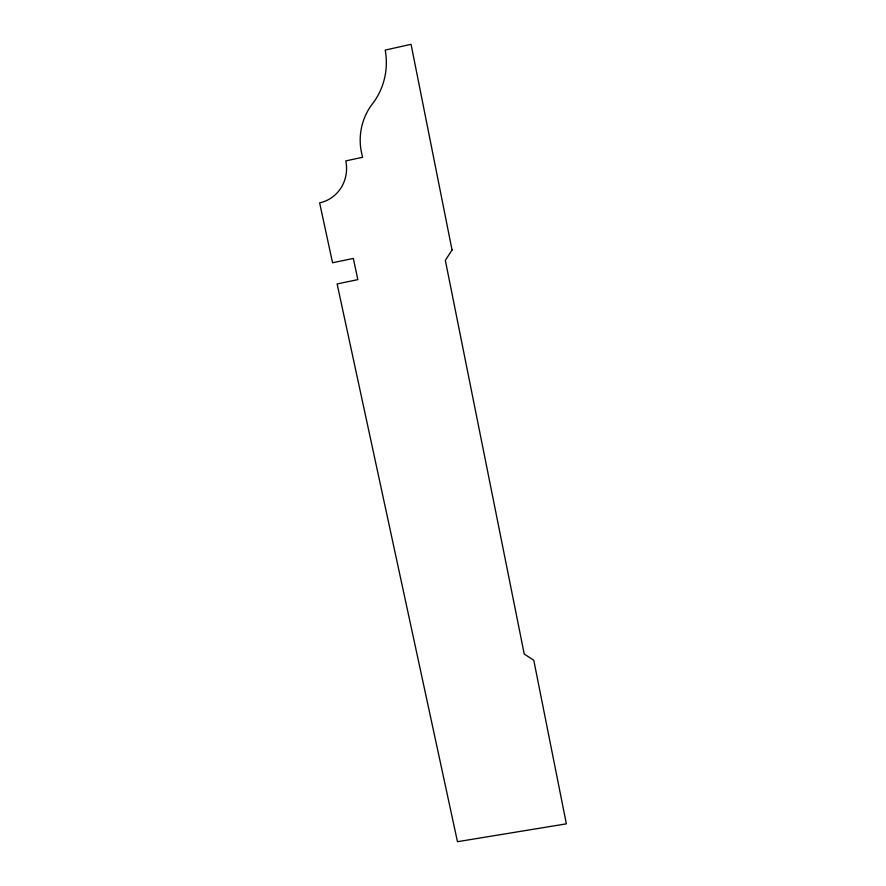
<?xml version="1.0" encoding="UTF-8"?>
<svg xmlns="http://www.w3.org/2000/svg" width="886" height="886" viewBox="0 0 886 886"><rect width="100%" height="100%" fill="white"/><g stroke="black" fill="none" stroke-linecap="round" stroke-linejoin="round"><path stroke-width="1.33" d="M452.048 250.029L445.337 260.329L524.235 654.034L533.782 660.269L566.364 823.847L457.464 841.7L337.123 283.93L357.844 279.633L353.326 258.424L332.56 262.765L319.636 202.861A35.639 34.332 78.3 0 0 345.784 160.909L362.673 157.254A58.41 56.471 -88.4 0 1 372.02 104.382A65.83 62.651 85 0 0 385.2 50.092L411.06 44.3L452.048 250.029"/></g></svg>
